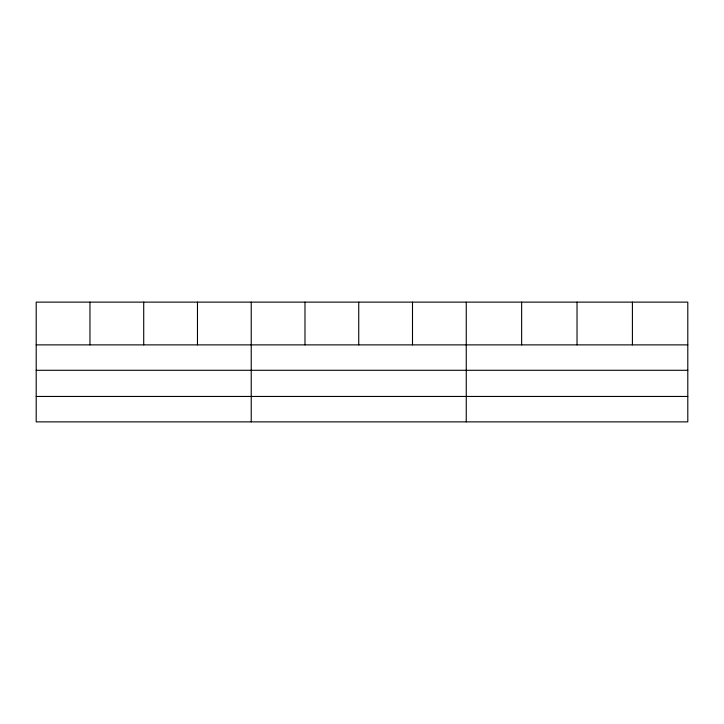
<?xml version="1.0" encoding="UTF-8"?>
<svg xmlns="http://www.w3.org/2000/svg" width="724" height="724" viewBox="0 0 724 724"><rect width="100%" height="100%" fill="white"/><g stroke="black" fill="none" stroke-linecap="round" stroke-linejoin="round"><path stroke-width="1.09" d="M687.8 370.29L687.8 302.125L36.2 302.125L36.2 421.875L687.8 421.875L687.8 370.29L36.2 370.29M36.2 344.877L687.8 344.877M36.2 396.462L687.8 396.462M632.414 302.125L632.414 344.877M577.028 302.125L577.028 344.877M521.642 302.125L521.642 344.877M466.256 302.125L466.256 421.875M412.499 302.125L412.499 344.877M358.742 302.125L358.742 344.877M304.985 302.125L304.985 344.877M251.228 302.125L251.228 421.875M197.471 302.125L197.471 344.877M143.714 302.125L143.714 344.877M89.957 302.125L89.957 344.877"/></g></svg>
